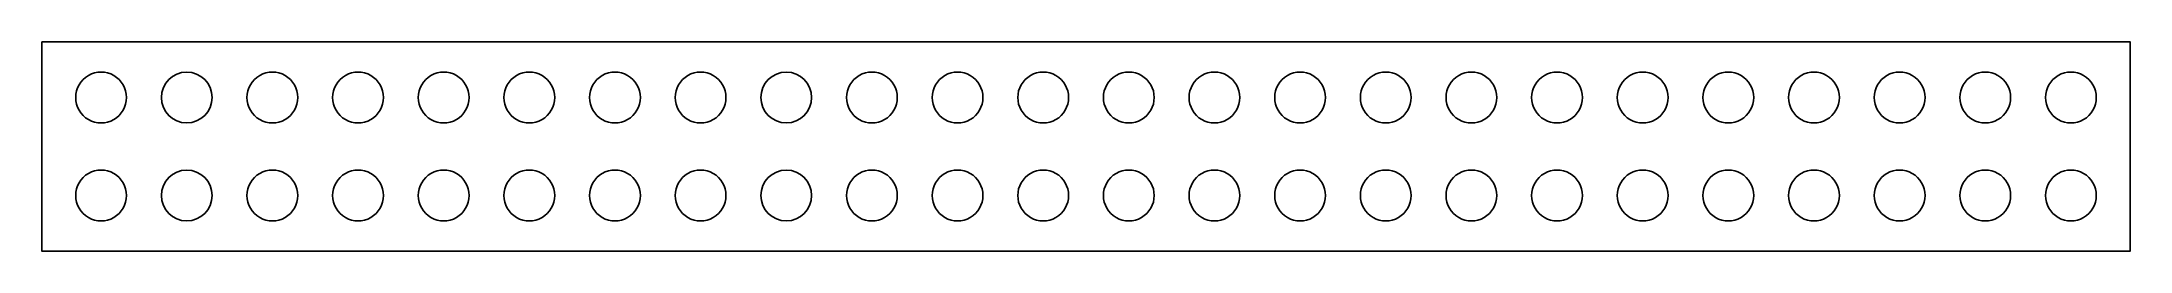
# Model space of a CAD drawing. Extents: x -68 to 372, y 85 to 129.
import ezdxf

# ---------------------------------------------------------------- set-up
doc = ezdxf.new("R2010")
doc.units = 0
doc.layers.add('Calque_1', color=7, linetype='CONTINUOUS')

msp = doc.modelspace()

# ---------------------------------------------------------------- linework, layer by layer
at = {"layer": 'Calque_1', "color": 1}
for points in [[(-68, 129), (372, 129), (372, 85), (-68, 85)], [(-50.15, 117.3)], [(-32.10652, 117.3)], [(-14.063044, 117.3)], [(3.980435, 117.3)], [(22.023914, 117.3)], [(40.067392, 117.3)], [(58.110868, 117.3)], [(76.154344, 117.3)], [(94.197824, 117.3)], [(112.2413, 117.3)], [(130.28478, 117.3)], [(148.32826, 117.3)], [(166.37174, 117.3)], [(184.41522, 117.3)], [(202.45869, 117.3)], [(220.50218, 117.3)], [(238.54565, 117.3)], [(256.58914, 117.3)], [(274.63262, 117.3)], [(292.67608, 117.3)], [(310.71957, 117.3)], [(328.76306, 117.3)], [(346.80651, 117.3)], [(364.85, 117.3)], [(-50.15, 96.7)], [(-32.10652, 96.7)], [(-14.063044, 96.7)], [(3.980435, 96.7)], [(22.023914, 96.7)], [(40.067392, 96.7)], [(58.110868, 96.7)], [(76.154344, 96.7)], [(94.197824, 96.7)], [(112.2413, 96.7)], [(130.28478, 96.7)], [(148.32826, 96.7)], [(166.37174, 96.7)], [(184.41522, 96.7)], [(202.45869, 96.7)], [(220.50218, 96.7)], [(238.54565, 96.7)], [(256.58914, 96.7)], [(274.63262, 96.7)], [(292.67608, 96.7)], [(310.71957, 96.7)], [(328.76306, 96.7)], [(346.80651, 96.7)], [(364.85, 96.7)]]:
    msp.add_lwpolyline(points, close=True, dxfattribs=at)
for points in [[(-60.85, 117.3), (-60.85, 119.211371), (-59.830296, 120.97755), (-58.175, 121.933236)], [(-58.175, 121.933236), (-56.519704, 122.888921), (-54.480296, 122.888921), (-52.825, 121.933236)], [(-52.825, 121.933236), (-51.169704, 120.97755), (-50.15, 119.211371), (-50.15, 117.3)], [(-42.80652, 117.3), (-42.80652, 120.254723), (-40.411243, 122.65), (-37.45652, 122.65)], [(-37.45652, 122.65), (-34.501797, 122.65), (-32.10652, 120.254723), (-32.10652, 117.3)], [(-24.763044, 117.3), (-24.763044, 119.211371), (-23.74334, 120.97755), (-22.088044, 121.933236)], [(-22.088044, 121.933236), (-20.432748, 122.888921), (-18.39334, 122.888921), (-16.738044, 121.933236)], [(-16.738044, 121.933236), (-15.082748, 120.97755), (-14.063044, 119.211371), (-14.063044, 117.3)], [(-6.719565, 117.3), (-6.719565, 119.211371), (-5.699861, 120.97755), (-4.044565, 121.933236)], [(-4.044565, 121.933236), (-2.389269, 122.888921), (-0.349861, 122.888921), (1.305435, 121.933236)], [(1.305435, 121.933236), (2.96073, 120.97755), (3.980435, 119.211371), (3.980435, 117.3)], [(11.323914, 117.3), (11.323914, 119.211371), (12.343618, 120.97755), (13.998914, 121.933236)], [(13.998914, 121.933236), (15.65421, 122.888921), (17.693618, 122.888921), (19.348914, 121.933236)], [(19.348914, 121.933236), (21.00421, 120.97755), (22.023914, 119.211371), (22.023914, 117.3)], [(29.367392, 117.3), (29.367392, 119.211371), (30.387096, 120.97755), (32.042392, 121.933236)], [(32.042392, 121.933236), (33.697688, 122.888921), (35.737096, 122.888921), (37.392392, 121.933236)], [(37.392392, 121.933236), (39.047688, 120.97755), (40.067392, 119.211371), (40.067392, 117.3)], [(47.410868, 117.3), (47.410868, 119.211371), (48.430572, 120.97755), (50.085868, 121.933236)], [(50.085868, 121.933236), (51.741164, 122.888921), (53.780572, 122.888921), (55.435868, 121.933236)], [(55.435868, 121.933236), (57.091164, 120.97755), (58.110868, 119.211371), (58.110868, 117.3)], [(65.454344, 117.3), (65.454344, 119.211371), (66.474048, 120.97755), (68.129344, 121.933236)], [(68.129344, 121.933236), (69.78464, 122.888921), (71.824048, 122.888921), (73.479344, 121.933236)], [(73.479344, 121.933236), (75.13464, 120.97755), (76.154344, 119.211371), (76.154344, 117.3)], [(83.497824, 117.3), (83.497824, 120.254723), (85.893101, 122.65), (88.847824, 122.65)], [(88.847824, 122.65), (91.802547, 122.65), (94.197824, 120.254723), (94.197824, 117.3)], [(101.5413, 117.3), (101.5413, 119.211371), (102.561004, 120.97755), (104.2163, 121.933236)], [(104.2163, 121.933236), (105.871596, 122.888921), (107.911004, 122.888921), (109.5663, 121.933236)], [(109.5663, 121.933236), (111.221596, 120.97755), (112.2413, 119.211371), (112.2413, 117.3)], [(119.58478, 117.3), (119.58478, 119.211371), (120.604484, 120.97755), (122.25978, 121.933236)], [(122.25978, 121.933236), (123.915076, 122.888921), (125.954484, 122.888921), (127.60978, 121.933236)], [(127.60978, 121.933236), (129.265076, 120.97755), (130.28478, 119.211371), (130.28478, 117.3)], [(137.62826, 117.3), (137.62826, 119.211371), (138.647964, 120.97755), (140.30326, 121.933236)], [(140.30326, 121.933236), (141.958556, 122.888921), (143.997964, 122.888921), (145.65326, 121.933236)], [(145.65326, 121.933236), (147.308556, 120.97755), (148.32826, 119.211371), (148.32826, 117.3)], [(155.67174, 117.3), (155.67174, 119.211371), (156.691444, 120.97755), (158.34674, 121.933236)], [(158.34674, 121.933236), (160.002036, 122.888921), (162.041444, 122.888921), (163.69674, 121.933236)], [(163.69674, 121.933236), (165.352036, 120.97755), (166.37174, 119.211371), (166.37174, 117.3)], [(173.71522, 117.3), (173.71522, 119.211371), (174.734924, 120.97755), (176.39022, 121.933236)], [(176.39022, 121.933236), (178.045516, 122.888921), (180.084924, 122.888921), (181.74022, 121.933236)], [(181.74022, 121.933236), (183.395516, 120.97755), (184.41522, 119.211371), (184.41522, 117.3)], [(191.75869, 117.3), (191.75869, 119.211371), (192.778394, 120.97755), (194.43369, 121.933236)], [(194.43369, 121.933236), (196.088986, 122.888921), (198.128394, 122.888921), (199.78369, 121.933236)], [(199.78369, 121.933236), (201.438986, 120.97755), (202.45869, 119.211371), (202.45869, 117.3)], [(209.80218, 117.3), (209.80218, 119.211371), (210.821884, 120.97755), (212.47718, 121.933236)], [(212.47718, 121.933236), (214.132476, 122.888921), (216.171884, 122.888921), (217.82718, 121.933236)], [(217.82718, 121.933236), (219.482476, 120.97755), (220.50218, 119.211371), (220.50218, 117.3)], [(227.84565, 117.3), (227.84565, 119.211371), (228.865354, 120.97755), (230.52065, 121.933236)], [(230.52065, 121.933236), (232.175946, 122.888921), (234.215354, 122.888921), (235.87065, 121.933236)], [(235.87065, 121.933236), (237.525946, 120.97755), (238.54565, 119.211371), (238.54565, 117.3)], [(245.88914, 117.3), (245.88914, 119.211371), (246.908844, 120.97755), (248.56414, 121.933236)], [(248.56414, 121.933236), (250.219436, 122.888921), (252.258844, 122.888921), (253.91414, 121.933236)], [(253.91414, 121.933236), (255.569436, 120.97755), (256.58914, 119.211371), (256.58914, 117.3)], [(263.93262, 117.3), (263.93262, 119.211371), (264.952324, 120.97755), (266.60762, 121.933236)], [(266.60762, 121.933236), (268.262916, 122.888921), (270.302324, 122.888921), (271.95762, 121.933236)], [(271.95762, 121.933236), (273.612916, 120.97755), (274.63262, 119.211371), (274.63262, 117.3)], [(281.97608, 117.3), (281.97608, 119.211371), (282.995784, 120.97755), (284.65108, 121.933236)], [(284.65108, 121.933236), (286.306376, 122.888921), (288.345784, 122.888921), (290.00108, 121.933236)], [(290.00108, 121.933236), (291.656376, 120.97755), (292.67608, 119.211371), (292.67608, 117.3)], [(300.01957, 117.3), (300.01957, 119.211371), (301.039274, 120.97755), (302.69457, 121.933236)], [(302.69457, 121.933236), (304.349866, 122.888921), (306.389274, 122.888921), (308.04457, 121.933236)], [(308.04457, 121.933236), (309.699866, 120.97755), (310.71957, 119.211371), (310.71957, 117.3)], [(318.06306, 117.3), (318.06306, 119.211371), (319.082764, 120.97755), (320.73806, 121.933236)], [(320.73806, 121.933236), (322.393356, 122.888921), (324.432764, 122.888921), (326.08806, 121.933236)], [(326.08806, 121.933236), (327.743356, 120.97755), (328.76306, 119.211371), (328.76306, 117.3)], [(336.10651, 117.3), (336.10651, 119.211371), (337.126214, 120.97755), (338.78151, 121.933236)], [(338.78151, 121.933236), (340.436806, 122.888921), (342.476214, 122.888921), (344.13151, 121.933236)], [(344.13151, 121.933236), (345.786806, 120.97755), (346.80651, 119.211371), (346.80651, 117.3)], [(354.15, 117.3), (354.15, 119.211371), (355.169704, 120.97755), (356.825, 121.933236)], [(356.825, 121.933236), (358.480296, 122.888921), (360.519704, 122.888921), (362.175, 121.933236)], [(362.175, 121.933236), (363.830296, 120.97755), (364.85, 119.211371), (364.85, 117.3)], [(-58.175, 112.666764), (-59.830296, 113.62245), (-60.85, 115.388629), (-60.85, 117.3)], [(-50.15, 117.3), (-50.15, 115.388629), (-51.169704, 113.62245), (-52.825, 112.666764)], [(-37.45652, 111.95), (-40.411243, 111.95), (-42.80652, 114.345277), (-42.80652, 117.3)], [(-32.10652, 117.3), (-32.10652, 114.345277), (-34.501797, 111.95), (-37.45652, 111.95)], [(-22.088044, 112.666764), (-23.74334, 113.62245), (-24.763044, 115.388629), (-24.763044, 117.3)], [(-14.063044, 117.3), (-14.063044, 115.388629), (-15.082748, 113.62245), (-16.738044, 112.666764)], [(-4.044565, 112.666764), (-5.699861, 113.62245), (-6.719565, 115.388629), (-6.719565, 117.3)], [(3.980435, 117.3), (3.980435, 115.388629), (2.96073, 113.62245), (1.305435, 112.666764)], [(13.998914, 112.666764), (12.343618, 113.62245), (11.323914, 115.388629), (11.323914, 117.3)], [(22.023914, 117.3), (22.023914, 115.388629), (21.00421, 113.62245), (19.348914, 112.666764)], [(32.042392, 112.666764), (30.387096, 113.62245), (29.367392, 115.388629), (29.367392, 117.3)], [(40.067392, 117.3), (40.067392, 115.388629), (39.047688, 113.62245), (37.392392, 112.666764)], [(50.085868, 112.666764), (48.430572, 113.62245), (47.410868, 115.388629), (47.410868, 117.3)], [(58.110868, 117.3), (58.110868, 115.388629), (57.091164, 113.62245), (55.435868, 112.666764)], [(68.129344, 112.666764), (66.474048, 113.62245), (65.454344, 115.388629), (65.454344, 117.3)], [(76.154344, 117.3), (76.154344, 115.388629), (75.13464, 113.62245), (73.479344, 112.666764)], [(88.847824, 111.95), (85.893101, 111.95), (83.497824, 114.345277), (83.497824, 117.3)], [(94.197824, 117.3), (94.197824, 114.345277), (91.802547, 111.95), (88.847824, 111.95)], [(104.2163, 112.666764), (102.561004, 113.62245), (101.5413, 115.388629), (101.5413, 117.3)], [(112.2413, 117.3), (112.2413, 115.388629), (111.221596, 113.62245), (109.5663, 112.666764)], [(122.25978, 112.666764), (120.604484, 113.62245), (119.58478, 115.388629), (119.58478, 117.3)], [(130.28478, 117.3), (130.28478, 115.388629), (129.265076, 113.62245), (127.60978, 112.666764)], [(140.30326, 112.666764), (138.647964, 113.62245), (137.62826, 115.388629), (137.62826, 117.3)], [(148.32826, 117.3), (148.32826, 115.388629), (147.308556, 113.62245), (145.65326, 112.666764)], [(158.34674, 112.666764), (156.691444, 113.62245), (155.67174, 115.388629), (155.67174, 117.3)], [(166.37174, 117.3), (166.37174, 115.388629), (165.352036, 113.62245), (163.69674, 112.666764)], [(176.39022, 112.666764), (174.734924, 113.62245), (173.71522, 115.388629), (173.71522, 117.3)], [(184.41522, 117.3), (184.41522, 115.388629), (183.395516, 113.62245), (181.74022, 112.666764)], [(194.43369, 112.666764), (192.778394, 113.62245), (191.75869, 115.388629), (191.75869, 117.3)], [(202.45869, 117.3), (202.45869, 115.388629), (201.438986, 113.62245), (199.78369, 112.666764)], [(212.47718, 112.666764), (210.821884, 113.62245), (209.80218, 115.388629), (209.80218, 117.3)], [(220.50218, 117.3), (220.50218, 115.388629), (219.482476, 113.62245), (217.82718, 112.666764)], [(230.52065, 112.666764), (228.865354, 113.62245), (227.84565, 115.388629), (227.84565, 117.3)], [(238.54565, 117.3), (238.54565, 115.388629), (237.525946, 113.62245), (235.87065, 112.666764)], [(248.56414, 112.666764), (246.908844, 113.62245), (245.88914, 115.388629), (245.88914, 117.3)], [(256.58914, 117.3), (256.58914, 115.388629), (255.569436, 113.62245), (253.91414, 112.666764)], [(266.60762, 112.666764), (264.952324, 113.62245), (263.93262, 115.388629), (263.93262, 117.3)], [(274.63262, 117.3), (274.63262, 115.388629), (273.612916, 113.62245), (271.95762, 112.666764)], [(284.65108, 112.666764), (282.995784, 113.62245), (281.97608, 115.388629), (281.97608, 117.3)], [(292.67608, 117.3), (292.67608, 115.388629), (291.656376, 113.62245), (290.00108, 112.666764)], [(302.69457, 112.666764), (301.039274, 113.62245), (300.01957, 115.388629), (300.01957, 117.3)], [(310.71957, 117.3), (310.71957, 115.388629), (309.699866, 113.62245), (308.04457, 112.666764)], [(320.73806, 112.666764), (319.082764, 113.62245), (318.06306, 115.388629), (318.06306, 117.3)], [(328.76306, 117.3), (328.76306, 115.388629), (327.743356, 113.62245), (326.08806, 112.666764)], [(338.78151, 112.666764), (337.126214, 113.62245), (336.10651, 115.388629), (336.10651, 117.3)], [(346.80651, 117.3), (346.80651, 115.388629), (345.786806, 113.62245), (344.13151, 112.666764)], [(356.825, 112.666764), (355.169704, 113.62245), (354.15, 115.388629), (354.15, 117.3)], [(364.85, 117.3), (364.85, 115.388629), (363.830296, 113.62245), (362.175, 112.666764)], [(-52.825, 112.666764), (-54.480296, 111.711079), (-56.519704, 111.711079), (-58.175, 112.666764)], [(-16.738044, 112.666764), (-18.39334, 111.711079), (-20.432748, 111.711079), (-22.088044, 112.666764)], [(1.305435, 112.666764), (-0.349861, 111.711079), (-2.389269, 111.711079), (-4.044565, 112.666764)], [(19.348914, 112.666764), (17.693618, 111.711079), (15.65421, 111.711079), (13.998914, 112.666764)], [(37.392392, 112.666764), (35.737096, 111.711079), (33.697688, 111.711079), (32.042392, 112.666764)], [(55.435868, 112.666764), (53.780572, 111.711079), (51.741164, 111.711079), (50.085868, 112.666764)], [(73.479344, 112.666764), (71.824048, 111.711079), (69.78464, 111.711079), (68.129344, 112.666764)], [(109.5663, 112.666764), (107.911004, 111.711079), (105.871596, 111.711079), (104.2163, 112.666764)], [(127.60978, 112.666764), (125.954484, 111.711079), (123.915076, 111.711079), (122.25978, 112.666764)], [(145.65326, 112.666764), (143.997964, 111.711079), (141.958556, 111.711079), (140.30326, 112.666764)], [(163.69674, 112.666764), (162.041444, 111.711079), (160.002036, 111.711079), (158.34674, 112.666764)], [(181.74022, 112.666764), (180.084924, 111.711079), (178.045516, 111.711079), (176.39022, 112.666764)], [(199.78369, 112.666764), (198.128394, 111.711079), (196.088986, 111.711079), (194.43369, 112.666764)], [(217.82718, 112.666764), (216.171884, 111.711079), (214.132476, 111.711079), (212.47718, 112.666764)], [(235.87065, 112.666764), (234.215354, 111.711079), (232.175946, 111.711079), (230.52065, 112.666764)], [(253.91414, 112.666764), (252.258844, 111.711079), (250.219436, 111.711079), (248.56414, 112.666764)], [(271.95762, 112.666764), (270.302324, 111.711079), (268.262916, 111.711079), (266.60762, 112.666764)], [(290.00108, 112.666764), (288.345784, 111.711079), (286.306376, 111.711079), (284.65108, 112.666764)], [(308.04457, 112.666764), (306.389274, 111.711079), (304.349866, 111.711079), (302.69457, 112.666764)], [(326.08806, 112.666764), (324.432764, 111.711079), (322.393356, 111.711079), (320.73806, 112.666764)], [(344.13151, 112.666764), (342.476214, 111.711079), (340.436806, 111.711079), (338.78151, 112.666764)], [(362.175, 112.666764), (360.519704, 111.711079), (358.480296, 111.711079), (356.825, 112.666764)], [(-60.85, 96.7), (-60.85, 98.611371), (-59.830296, 100.37755), (-58.175, 101.333236)], [(-58.175, 101.333236), (-56.519704, 102.288921), (-54.480296, 102.288921), (-52.825, 101.333236)], [(-52.825, 101.333236), (-51.169704, 100.37755), (-50.15, 98.611371), (-50.15, 96.7)], [(-42.80652, 96.7), (-42.80652, 99.654723), (-40.411243, 102.05), (-37.45652, 102.05)], [(-37.45652, 102.05), (-34.501797, 102.05), (-32.10652, 99.654723), (-32.10652, 96.7)], [(-24.763044, 96.7), (-24.763044, 98.611371), (-23.74334, 100.37755), (-22.088044, 101.333236)], [(-22.088044, 101.333236), (-20.432748, 102.288921), (-18.39334, 102.288921), (-16.738044, 101.333236)], [(-16.738044, 101.333236), (-15.082748, 100.37755), (-14.063044, 98.611371), (-14.063044, 96.7)], [(-6.719565, 96.7), (-6.719565, 98.611371), (-5.699861, 100.37755), (-4.044565, 101.333236)], [(-4.044565, 101.333236), (-2.389269, 102.288921), (-0.349861, 102.288921), (1.305435, 101.333236)], [(1.305435, 101.333236), (2.96073, 100.37755), (3.980435, 98.611371), (3.980435, 96.7)], [(11.323914, 96.7), (11.323914, 98.611371), (12.343618, 100.37755), (13.998914, 101.333236)], [(13.998914, 101.333236), (15.65421, 102.288921), (17.693618, 102.288921), (19.348914, 101.333236)], [(19.348914, 101.333236), (21.00421, 100.37755), (22.023914, 98.611371), (22.023914, 96.7)], [(29.367392, 96.7), (29.367392, 98.611371), (30.387096, 100.37755), (32.042392, 101.333236)], [(32.042392, 101.333236), (33.697688, 102.288921), (35.737096, 102.288921), (37.392392, 101.333236)], [(37.392392, 101.333236), (39.047688, 100.37755), (40.067392, 98.611371), (40.067392, 96.7)], [(47.410868, 96.7), (47.410868, 98.611371), (48.430572, 100.37755), (50.085868, 101.333236)], [(50.085868, 101.333236), (51.741164, 102.288921), (53.780572, 102.288921), (55.435868, 101.333236)], [(55.435868, 101.333236), (57.091164, 100.37755), (58.110868, 98.611371), (58.110868, 96.7)], [(65.454344, 96.7), (65.454344, 98.611371), (66.474048, 100.37755), (68.129344, 101.333236)], [(68.129344, 101.333236), (69.78464, 102.288921), (71.824048, 102.288921), (73.479344, 101.333236)], [(73.479344, 101.333236), (75.13464, 100.37755), (76.154344, 98.611371), (76.154344, 96.7)], [(83.497824, 96.7), (83.497824, 99.654723), (85.893101, 102.05), (88.847824, 102.05)], [(88.847824, 102.05), (91.802547, 102.05), (94.197824, 99.654723), (94.197824, 96.7)], [(101.5413, 96.7), (101.5413, 98.611371), (102.561004, 100.37755), (104.2163, 101.333236)], [(104.2163, 101.333236), (105.871596, 102.288921), (107.911004, 102.288921), (109.5663, 101.333236)], [(109.5663, 101.333236), (111.221596, 100.37755), (112.2413, 98.611371), (112.2413, 96.7)], [(119.58478, 96.7), (119.58478, 98.611371), (120.604484, 100.37755), (122.25978, 101.333236)], [(122.25978, 101.333236), (123.915076, 102.288921), (125.954484, 102.288921), (127.60978, 101.333236)], [(127.60978, 101.333236), (129.265076, 100.37755), (130.28478, 98.611371), (130.28478, 96.7)], [(137.62826, 96.7), (137.62826, 98.611371), (138.647964, 100.37755), (140.30326, 101.333236)], [(140.30326, 101.333236), (141.958556, 102.288921), (143.997964, 102.288921), (145.65326, 101.333236)], [(145.65326, 101.333236), (147.308556, 100.37755), (148.32826, 98.611371), (148.32826, 96.7)], [(155.67174, 96.7), (155.67174, 98.611371), (156.691444, 100.37755), (158.34674, 101.333236)], [(158.34674, 101.333236), (160.002036, 102.288921), (162.041444, 102.288921), (163.69674, 101.333236)], [(163.69674, 101.333236), (165.352036, 100.37755), (166.37174, 98.611371), (166.37174, 96.7)], [(173.71522, 96.7), (173.71522, 98.611371), (174.734924, 100.37755), (176.39022, 101.333236)], [(176.39022, 101.333236), (178.045516, 102.288921), (180.084924, 102.288921), (181.74022, 101.333236)], [(181.74022, 101.333236), (183.395516, 100.37755), (184.41522, 98.611371), (184.41522, 96.7)], [(191.75869, 96.7), (191.75869, 98.611371), (192.778394, 100.37755), (194.43369, 101.333236)], [(194.43369, 101.333236), (196.088986, 102.288921), (198.128394, 102.288921), (199.78369, 101.333236)], [(199.78369, 101.333236), (201.438986, 100.37755), (202.45869, 98.611371), (202.45869, 96.7)], [(209.80218, 96.7), (209.80218, 98.611371), (210.821884, 100.37755), (212.47718, 101.333236)], [(212.47718, 101.333236), (214.132476, 102.288921), (216.171884, 102.288921), (217.82718, 101.333236)], [(217.82718, 101.333236), (219.482476, 100.37755), (220.50218, 98.611371), (220.50218, 96.7)], [(227.84565, 96.7), (227.84565, 98.611371), (228.865354, 100.37755), (230.52065, 101.333236)], [(230.52065, 101.333236), (232.175946, 102.288921), (234.215354, 102.288921), (235.87065, 101.333236)], [(235.87065, 101.333236), (237.525946, 100.37755), (238.54565, 98.611371), (238.54565, 96.7)], [(245.88914, 96.7), (245.88914, 98.611371), (246.908844, 100.37755), (248.56414, 101.333236)], [(248.56414, 101.333236), (250.219436, 102.288921), (252.258844, 102.288921), (253.91414, 101.333236)], [(253.91414, 101.333236), (255.569436, 100.37755), (256.58914, 98.611371), (256.58914, 96.7)], [(263.93262, 96.7), (263.93262, 98.611371), (264.952324, 100.37755), (266.60762, 101.333236)], [(266.60762, 101.333236), (268.262916, 102.288921), (270.302324, 102.288921), (271.95762, 101.333236)], [(271.95762, 101.333236), (273.612916, 100.37755), (274.63262, 98.611371), (274.63262, 96.7)], [(281.97608, 96.7), (281.97608, 98.611371), (282.995784, 100.37755), (284.65108, 101.333236)], [(284.65108, 101.333236), (286.306376, 102.288921), (288.345784, 102.288921), (290.00108, 101.333236)], [(290.00108, 101.333236), (291.656376, 100.37755), (292.67608, 98.611371), (292.67608, 96.7)], [(300.01957, 96.7), (300.01957, 98.611371), (301.039274, 100.37755), (302.69457, 101.333236)], [(302.69457, 101.333236), (304.349866, 102.288921), (306.389274, 102.288921), (308.04457, 101.333236)], [(308.04457, 101.333236), (309.699866, 100.37755), (310.71957, 98.611371), (310.71957, 96.7)], [(318.06306, 96.7), (318.06306, 98.611371), (319.082764, 100.37755), (320.73806, 101.333236)], [(320.73806, 101.333236), (322.393356, 102.288921), (324.432764, 102.288921), (326.08806, 101.333236)], [(326.08806, 101.333236), (327.743356, 100.37755), (328.76306, 98.611371), (328.76306, 96.7)], [(336.10651, 96.7), (336.10651, 98.611371), (337.126214, 100.37755), (338.78151, 101.333236)], [(338.78151, 101.333236), (340.436806, 102.288921), (342.476214, 102.288921), (344.13151, 101.333236)], [(344.13151, 101.333236), (345.786806, 100.37755), (346.80651, 98.611371), (346.80651, 96.7)], [(354.15, 96.7), (354.15, 98.611371), (355.169704, 100.37755), (356.825, 101.333236)], [(356.825, 101.333236), (358.480296, 102.288921), (360.519704, 102.288921), (362.175, 101.333236)], [(362.175, 101.333236), (363.830296, 100.37755), (364.85, 98.611371), (364.85, 96.7)], [(-58.175, 92.066764), (-59.830296, 93.02245), (-60.85, 94.788629), (-60.85, 96.7)], [(-50.15, 96.7), (-50.15, 94.788629), (-51.169704, 93.02245), (-52.825, 92.066764)], [(-37.45652, 91.35), (-40.411243, 91.35), (-42.80652, 93.745277), (-42.80652, 96.7)], [(-32.10652, 96.7), (-32.10652, 93.745277), (-34.501797, 91.35), (-37.45652, 91.35)], [(-22.088044, 92.066764), (-23.74334, 93.02245), (-24.763044, 94.788629), (-24.763044, 96.7)], [(-14.063044, 96.7), (-14.063044, 94.788629), (-15.082748, 93.02245), (-16.738044, 92.066764)], [(-4.044565, 92.066764), (-5.699861, 93.02245), (-6.719565, 94.788629), (-6.719565, 96.7)], [(3.980435, 96.7), (3.980435, 94.788629), (2.96073, 93.02245), (1.305435, 92.066764)], [(13.998914, 92.066764), (12.343618, 93.02245), (11.323914, 94.788629), (11.323914, 96.7)], [(22.023914, 96.7), (22.023914, 94.788629), (21.00421, 93.02245), (19.348914, 92.066764)], [(32.042392, 92.066764), (30.387096, 93.02245), (29.367392, 94.788629), (29.367392, 96.7)], [(40.067392, 96.7), (40.067392, 94.788629), (39.047688, 93.02245), (37.392392, 92.066764)], [(50.085868, 92.066764), (48.430572, 93.02245), (47.410868, 94.788629), (47.410868, 96.7)], [(58.110868, 96.7), (58.110868, 94.788629), (57.091164, 93.02245), (55.435868, 92.066764)], [(68.129344, 92.066764), (66.474048, 93.02245), (65.454344, 94.788629), (65.454344, 96.7)], [(76.154344, 96.7), (76.154344, 94.788629), (75.13464, 93.02245), (73.479344, 92.066764)], [(88.847824, 91.35), (85.893101, 91.35), (83.497824, 93.745277), (83.497824, 96.7)], [(94.197824, 96.7), (94.197824, 93.745277), (91.802547, 91.35), (88.847824, 91.35)], [(104.2163, 92.066764), (102.561004, 93.02245), (101.5413, 94.788629), (101.5413, 96.7)], [(112.2413, 96.7), (112.2413, 94.788629), (111.221596, 93.02245), (109.5663, 92.066764)], [(122.25978, 92.066764), (120.604484, 93.02245), (119.58478, 94.788629), (119.58478, 96.7)], [(130.28478, 96.7), (130.28478, 94.788629), (129.265076, 93.02245), (127.60978, 92.066764)], [(140.30326, 92.066764), (138.647964, 93.02245), (137.62826, 94.788629), (137.62826, 96.7)], [(148.32826, 96.7), (148.32826, 94.788629), (147.308556, 93.02245), (145.65326, 92.066764)], [(158.34674, 92.066764), (156.691444, 93.02245), (155.67174, 94.788629), (155.67174, 96.7)], [(166.37174, 96.7), (166.37174, 94.788629), (165.352036, 93.02245), (163.69674, 92.066764)], [(176.39022, 92.066764), (174.734924, 93.02245), (173.71522, 94.788629), (173.71522, 96.7)], [(184.41522, 96.7), (184.41522, 94.788629), (183.395516, 93.02245), (181.74022, 92.066764)], [(194.43369, 92.066764), (192.778394, 93.02245), (191.75869, 94.788629), (191.75869, 96.7)], [(202.45869, 96.7), (202.45869, 94.788629), (201.438986, 93.02245), (199.78369, 92.066764)], [(212.47718, 92.066764), (210.821884, 93.02245), (209.80218, 94.788629), (209.80218, 96.7)], [(220.50218, 96.7), (220.50218, 94.788629), (219.482476, 93.02245), (217.82718, 92.066764)], [(230.52065, 92.066764), (228.865354, 93.02245), (227.84565, 94.788629), (227.84565, 96.7)], [(238.54565, 96.7), (238.54565, 94.788629), (237.525946, 93.02245), (235.87065, 92.066764)], [(248.56414, 92.066764), (246.908844, 93.02245), (245.88914, 94.788629), (245.88914, 96.7)], [(256.58914, 96.7), (256.58914, 94.788629), (255.569436, 93.02245), (253.91414, 92.066764)], [(266.60762, 92.066764), (264.952324, 93.02245), (263.93262, 94.788629), (263.93262, 96.7)], [(274.63262, 96.7), (274.63262, 94.788629), (273.612916, 93.02245), (271.95762, 92.066764)], [(284.65108, 92.066764), (282.995784, 93.02245), (281.97608, 94.788629), (281.97608, 96.7)], [(292.67608, 96.7), (292.67608, 94.788629), (291.656376, 93.02245), (290.00108, 92.066764)], [(302.69457, 92.066764), (301.039274, 93.02245), (300.01957, 94.788629), (300.01957, 96.7)], [(310.71957, 96.7), (310.71957, 94.788629), (309.699866, 93.02245), (308.04457, 92.066764)], [(320.73806, 92.066764), (319.082764, 93.02245), (318.06306, 94.788629), (318.06306, 96.7)], [(328.76306, 96.7), (328.76306, 94.788629), (327.743356, 93.02245), (326.08806, 92.066764)], [(338.78151, 92.066764), (337.126214, 93.02245), (336.10651, 94.788629), (336.10651, 96.7)], [(346.80651, 96.7), (346.80651, 94.788629), (345.786806, 93.02245), (344.13151, 92.066764)], [(356.825, 92.066764), (355.169704, 93.02245), (354.15, 94.788629), (354.15, 96.7)], [(364.85, 96.7), (364.85, 94.788629), (363.830296, 93.02245), (362.175, 92.066764)], [(-52.825, 92.066764), (-54.480296, 91.111079), (-56.519704, 91.111079), (-58.175, 92.066764)], [(-16.738044, 92.066764), (-18.39334, 91.111079), (-20.432748, 91.111079), (-22.088044, 92.066764)], [(1.305435, 92.066764), (-0.349861, 91.111079), (-2.389269, 91.111079), (-4.044565, 92.066764)], [(19.348914, 92.066764), (17.693618, 91.111079), (15.65421, 91.111079), (13.998914, 92.066764)], [(37.392392, 92.066764), (35.737096, 91.111079), (33.697688, 91.111079), (32.042392, 92.066764)], [(55.435868, 92.066764), (53.780572, 91.111079), (51.741164, 91.111079), (50.085868, 92.066764)], [(73.479344, 92.066764), (71.824048, 91.111079), (69.78464, 91.111079), (68.129344, 92.066764)], [(109.5663, 92.066764), (107.911004, 91.111079), (105.871596, 91.111079), (104.2163, 92.066764)], [(127.60978, 92.066764), (125.954484, 91.111079), (123.915076, 91.111079), (122.25978, 92.066764)], [(145.65326, 92.066764), (143.997964, 91.111079), (141.958556, 91.111079), (140.30326, 92.066764)], [(163.69674, 92.066764), (162.041444, 91.111079), (160.002036, 91.111079), (158.34674, 92.066764)], [(181.74022, 92.066764), (180.084924, 91.111079), (178.045516, 91.111079), (176.39022, 92.066764)], [(199.78369, 92.066764), (198.128394, 91.111079), (196.088986, 91.111079), (194.43369, 92.066764)], [(217.82718, 92.066764), (216.171884, 91.111079), (214.132476, 91.111079), (212.47718, 92.066764)], [(235.87065, 92.066764), (234.215354, 91.111079), (232.175946, 91.111079), (230.52065, 92.066764)], [(253.91414, 92.066764), (252.258844, 91.111079), (250.219436, 91.111079), (248.56414, 92.066764)], [(271.95762, 92.066764), (270.302324, 91.111079), (268.262916, 91.111079), (266.60762, 92.066764)], [(290.00108, 92.066764), (288.345784, 91.111079), (286.306376, 91.111079), (284.65108, 92.066764)], [(308.04457, 92.066764), (306.389274, 91.111079), (304.349866, 91.111079), (302.69457, 92.066764)], [(326.08806, 92.066764), (324.432764, 91.111079), (322.393356, 91.111079), (320.73806, 92.066764)], [(344.13151, 92.066764), (342.476214, 91.111079), (340.436806, 91.111079), (338.78151, 92.066764)], [(362.175, 92.066764), (360.519704, 91.111079), (358.480296, 91.111079), (356.825, 92.066764)]]:
    msp.add_open_spline(points, degree=3, dxfattribs=at)

doc.saveas('drawing.dxf')
